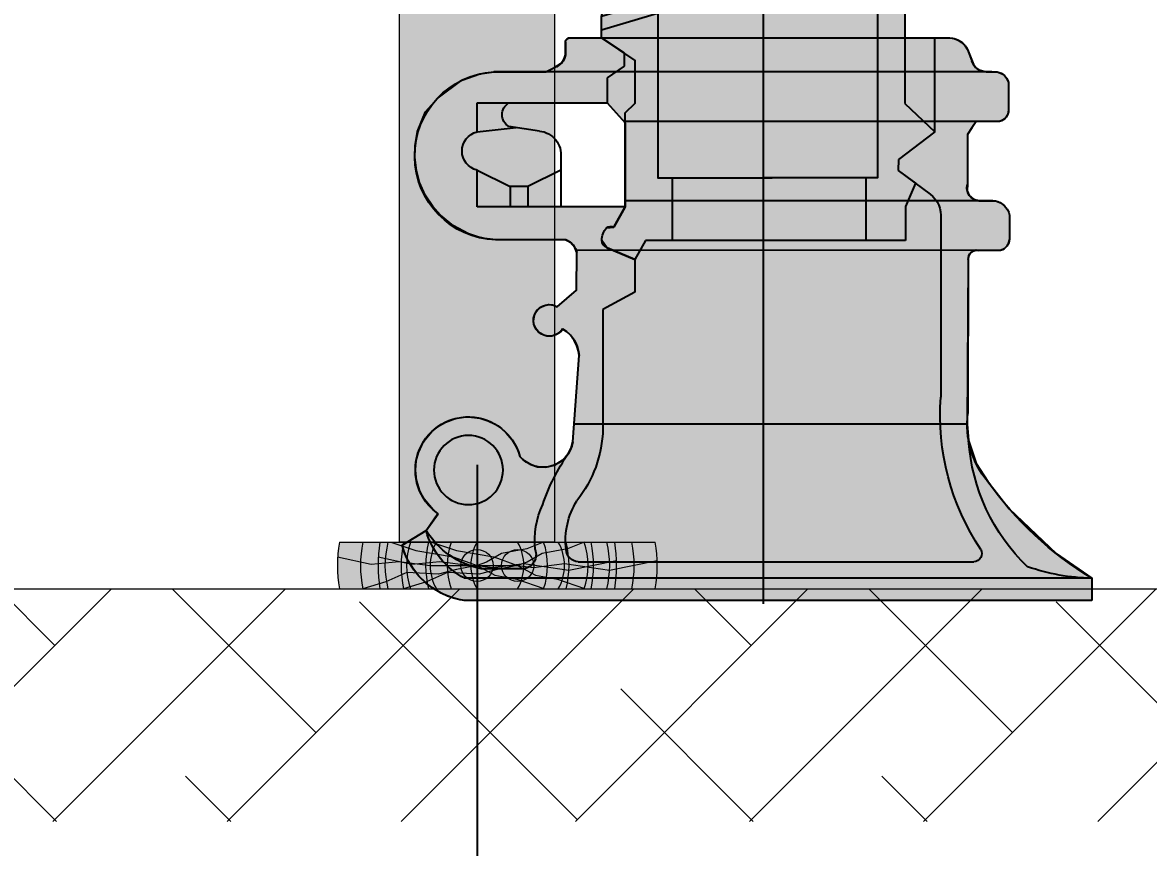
# Model space of a CAD drawing. Header units: inches. Extents: x 523 to 1492, y 69 to 539.
# Drawn here: x 1039.88 to 1047.14, y 209.17 to 214.48 of the extents above; entities that cross this region are included whole.
import ezdxf

# ---------------------------------------------------------------- set-up
doc = ezdxf.new("R2010")
doc.units = ezdxf.units.IN
doc.header["$MEASUREMENT"] = 0
doc.styles.get("Standard").update_dxf_attribs({"font": 'arial.ttf'})
doc.dimstyles.new('ISO-25', dxfattribs={"dimtxt": 2.5, "dimasz": 2.5, "dimexe": 1.25, "dimexo": 0, "dimtad": 1, "dimdec": 0, "dimtxsty": 'Standard', "dimcen": 2.5, "dimadec": 0, "dimazin": 0, "dimtfac": 1, "dimtdec": 0, "dimtmove": 0, "dimatfit": 3, "dimfxl": 0, "dimarcsym": 0})

# ---------------------------------------------------------------- blocks, each defined once
blk = doc.blocks.new('Доска S - 180')
at = {"linetype": 'ByBlock', "lineweight": 15}
h = blk.add_hatch(color=254, dxfattribs=at)
edge = h.paths.add_edge_path()
edge.add_line((1818.906264253147, -3796.897117512131), (1820.681088188076, -3796.897117512132))
edge.add_arc((1819.793676220611, -3797.047117512132), 0.9, -9.59406822683792, 9.59406822689499, ccw=False)
edge.add_line((1820.681088188076, -3797.197117512132), (1818.906264253146, -3797.197117512133))
edge.add_arc((1819.793676220611, -3797.047117512132), 0.9, 170.405931773074, 189.594068226895, ccw=False)
at = {"color": 7, "linetype": 'ByBlock', "lineweight": 15}
for p, q in [((1818.906264253147, -3796.897117512131), (1820.681088188076, -3796.897117512132)), ((1818.906264253146, -3797.197117512133), (1820.681088188076, -3797.197117512132))]:
    blk.add_line(p, q, dxfattribs=at)
for points in [[(1820.22297748386, -3796.897117512132), (1820.115806117425, -3796.93990079624), (1819.952371843767, -3796.969694910678), (1819.855180815874, -3797.024854140138), (1819.793676220611, -3797.047117512132), (1819.661462691744, -3797.072417742576), (1819.545510240216, -3797.10330305977), (1819.341106346245, -3797.091615640666), (1819.2064981687, -3797.151840186236), (1819.057674814675, -3797.197117512133)], [(1819.238409722591, -3796.897117512132), (1819.398353000757, -3796.949261604186), (1819.640602387386, -3796.990663120481), (1819.793676220611, -3797.047117512132), (1819.909109200235, -3797.10866279095), (1820.050462391973, -3797.135140504859), (1820.223856472501, -3797.194577762746)], [(1818.895391583456, -3796.991577340625), (1819.110420832621, -3797.038344401648), (1819.291995432552, -3797.021270287953), (1819.491748322557, -3797.047117512132), (1819.793676220611, -3797.047117512132), (1819.896515360469, -3797.060005460396), (1820.095348689191, -3797.03470069594), (1820.386083974289, -3797.077703048796), (1820.693125247204, -3797.015630235947)]]:
    blk.add_lwpolyline(points, dxfattribs=at)
blk.add_circle((1819.793676220611, -3797.047117512132), 0.1036435617729694, dxfattribs=at)
for radius, start, end in [(0.9, 170.405931773074, 189.594068226895), (0.7511311932945741, 168.4806536054473, 191.5193463945187), (0.5931967815742161, 165.3527575098442, 194.6472424900172), (0.4547522123386898, 160.7403309426705, 199.2596690572755), (0.3019278980541095, 150.2109999533243, 209.7890000463653), (0.3019278980541095, 330.2109999536347, 29.7890000466543), (0.4547522123386898, 340.7403309427245, 19.25966905732954), (0.5931967815742161, 345.3527575099827, 14.64724249010779), (0.7511311932945741, 348.4806536055527, 11.51934639451869), (0.9, 350.405931773162, 9.594068226895022)]:
    blk.add_arc((1819.793676220611, -3797.047117512132), radius, start, end, dxfattribs=at)
blk = doc.blocks.new('Стойка 100 - 690')
at = {"linetype": 'ByBlock', "lineweight": 15}
blk.add_hatch(color=252, dxfattribs=at).paths.add_polyline_path([(1818.197098135963, -3816.387282798014), (1819.197098135963, -3816.387282798015), (1819.197098135964, -3823.287282798009), (1818.197098135964, -3823.287282798009)])
at = {"color": 7, "linetype": 'ByBlock', "lineweight": 15}
blk.add_lwpolyline([(1818.197098135963, -3816.387282798014), (1819.197098135963, -3816.387282798015), (1819.197098135964, -3823.287282798009), (1818.197098135964, -3823.287282798009), (1818.197098135963, -3816.387282798014)], dxfattribs=at)
blk = doc.blocks.new('Дорожка')
at = {"color": 7, "linetype": 'ByBlock', "lineweight": 15}
for name, p in [('Стойка 100 - 690', (138.50794717454, -67.82977573899865)), ('Доска S - 180', (137.4113690898994, -94.21994102487508))]:
    blk.add_blockref(name, p, dxfattribs=at)
blk = doc.blocks.new('*D169')
at = {"color": 0, "linetype": 'ByBlock', "lineweight": -2}
for p, q in [((1034.314139228202, 211.6341617473049), (1034.314139228202, 202.3514794030443)), ((1042.814139228202, 211.6341617470971), (1042.814139228202, 202.3514794030443)), ((1036.114139228202, 203.6014794030443), (1041.014139228202, 203.6014794030443))]:
    blk.add_line(p, q, dxfattribs=at)
at = {"color": 0, "linetype": 'ByBlock'}
for points in [[(1036.114139228202, 203.9014794030443), (1036.114139228202, 203.3014794030443), (1034.314139228202, 203.6014794030443)], [(1041.014139228202, 203.9014794030443), (1041.014139228202, 203.3014794030443), (1042.814139228202, 203.6014794030443)]]:
    blk.add_solid(points, dxfattribs=at)
at = {"layer": 'Defpoints', "color": 0, "linetype": 'ByBlock'}
for p in [(1034.314139228202, 211.6341617473049), (1042.814139228202, 211.6341617470971), (1042.814139228202, 203.6014794030443)]:
    blk.add_point(p, dxfattribs=at)
at = {"color": 0, "linetype": 'ByBlock', "lineweight": 15, "insert": (1038.564139228202, 205.1455107809434), "char_height": 1.8, "attachment_point": 5}
blk.add_mtext('850', dxfattribs=at)
blk = doc.blocks.new('2')
h = blk.add_hatch(color=254)
edge = h.paths.add_edge_path()
edge.add_line((20.94761542668033, 7.80856358105212), (19.35147984265758, 7.80856358105212))
edge.add_arc((19.40858771066666, 7.668182390816568), 0.151552588762095, 112.1367718485799, 182.0847270563114)
edge.add_line((19.25713543060193, 7.662669313301329), (19.25713543060193, 7.191393322303174))
edge.add_arc((19.19225882299788, 7.187437538905299), 0.06499709560050779, -52.96194109547389, 3.489230486262386, ccw=False)
edge.add_line((19.23140952367076, 7.135554544838613), (19.17943764173701, 7.105735485368193))
edge.add_arc((19.21708680153971, 7.054593378160406), 0.063505703393487, 126.3592946701625, 175.4725792419459)
edge.add_line((19.15377925687127, 7.059606276678863), (19.15377925687127, 6.511848003670423))
edge.add_arc((18.97055239275282, 6.49517749183943), 0.1839836669364715, -48.72143185723638, 5.198623282178005, ccw=False)
edge.add_line((19.0919302091053, 6.356911749889756), (19.09127668441241, 6.197821163233051))
edge.add_arc((19.64102426152252, 6.384899816251975), 0.5807071731551255, 198.793397630966, 224.7972410031929)
edge.add_line((19.22895174165568, 5.975733518367598), (19.22895174165568, 5.272012665988292))
edge.add_line((19.22895174165568, 5.272012665988292), (19.05351078887588, 5.104544186330664))
edge.add_line((19.05351078887588, 5.104544186330664), (19.26749414094471, 4.942757313926975))
edge.add_line((19.26749414094471, 4.942757313926975), (19.26779153436772, 4.878042093853793))
edge.add_line((19.26779153436772, 4.878042093853793), (19.16643294463025, 4.801888306642612))
edge.add_line((19.16643294463025, 4.801888306642612), (19.22519664697896, 4.665223266583538))
edge.add_line((19.22519664697896, 4.665223266583538), (19.22519664697896, 4.465061553415545))
edge.add_line((19.22519664697896, 4.465061553415545), (20.75600495007379, 4.465061553415545))
edge.add_line((20.75600495007379, 4.465061553415545), (20.81912358200429, 4.354059476715122))
edge.add_line((20.81912358200429, 4.354059476715122), (20.98103673239206, 4.422570984762764))
edge.add_line((20.98103673239206, 4.422570984762764), (21.01266806836598, 4.467923644312492))
edge.add_arc((20.89720812289943, 4.464671546875275), 0.1155057364154634, 1.613392463520279, 40.8614561079299)
edge.add_line((20.98456438989225, 4.540239117710642), (20.94181856204938, 4.543235561311942))
edge.add_line((20.94181856204938, 4.543235561311942), (20.87508466333064, 4.663393302930274))
edge.add_line((20.87508466333064, 4.663393302930274), (20.87508466333064, 5.216453153077836))
edge.add_line((20.87508466333064, 5.216453153077836), (20.8165404925825, 5.273042088701779))
edge.add_line((20.8165404925825, 5.273042088701779), (20.8165404925825, 5.525053179179153))
edge.add_line((20.8165404925825, 5.525053179179153), (21.01461985822611, 5.657013662841675))
edge.add_line((21.01461985822611, 5.657013662841675), (21.01461985822611, 5.782799400435607))
edge.add_arc((20.64063550720508, 5.729956608343958), 0.3776991600264285, 8.042470246665086, 53.75183862921468)
edge.add_line((20.86396289014806, 6.034557224746004), (20.86396289014806, 6.496648631178331))
edge.add_arc((20.70165435465813, 6.510175244664765), 0.1628712066796877, 355.2360420259669, 407.3388108671866)
edge.add_line((20.81202593342057, 6.629946462270596), (20.81202593342057, 6.763502924968783))
edge.add_arc((20.86433366089862, 6.766622645441347), 0.05240067756952272, 114.72360669804189, 183.4131730490424, ccw=False)
edge.add_line((20.84241752382884, 6.814220060767012), (20.98766119734792, 6.84975069845941))
edge.add_arc((20.94788034840278, 6.935048292113476), 0.09411798672926351, 295.003270539571, 361.6387981999737)
edge.add_line((21.04195983873598, 6.937739931877047), (21.04195983873598, 7.662669313301329))
edge.add_arc((20.89050755867125, 7.668182390816568), 0.151552588762095, 357.9152729436886, 427.8632281514201)
for p, q in [((20.94761542668033, 7.80856358105212), (19.35147984265758, 7.80856358105212)), ((19.35147984265758, 7.80856358105212), (19.35147984265758, 7.80856358105212)), ((19.45847963262351, 7.68346372627018), (19.45847963262351, 7.80856358105212)), ((19.45847963262351, 7.718660918533008), (19.45847963262351, 7.68346372627018)), ((20.57249211609677, 7.745903738500242), (20.57249211609677, 7.628541915408466)), ((19.56831527878708, 7.574329738374583), (19.56831527878708, 7.456967915282807)), ((20.68232776226034, 7.519407927512869), (20.68232776226034, 7.484210735250041)), ((20.68232776226034, 7.484210735250041), (20.68232776226034, 7.519407927512914)), ((20.57249211609677, 7.375076747354445), (20.57249211609677, 7.257714924262668)), ((19.45847963262351, 7.312636735124382), (19.45847963262351, 7.347833927387255)), ((19.56831527878708, 7.203502747228786), (19.56831527878708, 7.086140924137009)), ((19.23140952367076, 7.135554544838613), (19.17943764173701, 7.105735485368193)), ((19.19284905944338, 7.113430335877525), (20.81202593342057, 6.629946462270597)), ((20.68232776226034, 7.113383744104244), (20.68232776226034, 7.148580936367116)), ((19.15377925687127, 7.059606276678863), (19.15377925687127, 6.511848003670423)), ((19.15377925687127, 7.045453658346901), (20.86259080575911, 6.535205000403073)), ((19.45847963262351, 6.941809743978585), (19.45847963262351, 6.977006936241457)), ((20.57249211609677, 7.004249756208647), (20.57249211609677, 6.886887933116871)), ((19.0919302091053, 6.356911749889756), (19.09127668441241, 6.197821163233051)), ((19.0919302091053, 6.356911749889757), (21.01461985822611, 5.782799400435607)), ((19.09160344675885, 6.277366456561404), (21.01429309587967, 5.703254107107255)), ((19.22895174165568, 5.932788963436312), (19.23049666082343, 6.120867942591567)), ((20.86396289014806, 6.034557224746004), (20.86396289014806, 5.942810554346146)), ((19.22895174165568, 5.975733518367598), (19.22895174165568, 5.272012665988292)), ((21.01461985822611, 5.657013662841675), (21.01461985822611, 5.782799400435607)), ((19.22895174165568, 5.272012665988292), (19.05351078887588, 5.104544186330664)), ((19.05351078887588, 5.104544186330664), (19.26749414094471, 4.942757313926975)), ((19.26749414094471, 4.942757313926975), (19.26779153436772, 4.878042093853793)), ((19.26779153436772, 4.878042093853793), (19.16643294463025, 4.801888306642612)), ((19.16643294463025, 4.801888306642612), (19.22519664697896, 4.665223266583538)), ((19.22519664697896, 4.665223266583538), (19.22519664697896, 4.465061553415545)), ((20.98456438989225, 4.540239117710642), (20.94181856204938, 4.543235561311942)), ((19.22519664697896, 4.465061553415545), (20.75600495007379, 4.465061553415545)), ((20.75600495007379, 4.465061553415545), (20.81912358200429, 4.354059476715122)), ((21.01266806836598, 4.467923644312492), (20.98103673239206, 4.422570984762764)), ((20.81912358200429, 4.354059476715122), (20.98103673239206, 4.422570984762764))]:
    blk.add_line(p, q)
for points in [[(19.25713543060193, 7.191393322303174), (19.25713543060193, 7.662669313301329)], [(21.04195983873598, 6.937739931877047), (21.04195983873598, 7.662669313301329)], [(19.45847963262351, 6.941809743978585), (19.43051550323581, 6.905757069075751), (19.43051550323581, 6.718646508660349), (19.390797057669, 6.663470482464003), (19.390797057669, 4.834880481715128), (20.06366586461485, 4.834880481715128)], [(20.84241752382884, 6.814220060767012), (20.98766119734792, 6.84975069845941)], [(20.68232776226034, 6.777753945221274), (20.68232776226034, 6.777753945221274), (20.68232776226034, 6.777753945221274), (20.68232776226034, 6.777753945221274), (20.68232776226034, 4.834880481715128), (20.0094589553145, 4.834880481715128)], [(20.81202593342057, 6.629946462270596), (20.81202593342057, 6.763502924968783)], [(20.86396289014806, 6.034557224746004), (20.86396289014806, 6.496648631178331)], [(20.94181856204938, 4.543235561311942), (20.87508466333064, 4.663393302930274), (20.87508466333064, 5.216453153077836), (20.8165404925825, 5.273042088701779), (20.8165404925825, 5.525053179179153), (21.01461985822611, 5.657013662841675)], [(19.45931382355214, 4.834880481715128), (19.45931382355214, 4.465061553415545)], [(20.59950113979443, 4.834880481715128), (20.59950113979443, 4.465061553415545)]]:
    blk.add_lwpolyline(points)
for centre, radius, start, end in [((19.40858771066666, 7.668182390816568), 0.151552588762095, 112.1367718485799, 182.0847270563114), ((20.56930169851032, 7.858952570089041), 0.1130938419542309, 271.6165488225573, 333.5414513182849), ((20.89050755867125, 7.668182390816568), 0.151552588762095, 357.9152729436886, 67.86322815142012), ((19.57150569637354, 7.687378569963382), 0.1130938419542309, 181.9837405566237, 268.3834511774427), ((20.56930169851032, 7.515493083819667), 0.1130938419542309, 1.9837405566238, 88.38345117744272), ((19.57150569637354, 7.343919083694008), 0.1130938419542309, 91.61654882255728, 178.0162594433762), ((20.56930169851032, 7.488125578943244), 0.1130938419542309, 271.6165488225573, 358.0162594433763), ((19.57150569637354, 7.316551578817585), 0.1130938419542309, 181.9837405566237, 268.3834511774427), ((20.56930169851032, 7.144666092673869), 0.1130938419542309, 1.9837405566238, 88.38345117744272), ((19.19225882299788, 7.187437538905299), 0.06499709560050779, 307.0380589045261, 3.489230486262445), ((19.21708680153971, 7.054593378160406), 0.063505703393487, 126.3592946701624, 175.4725792419459), ((20.56930169851032, 7.117298587797446), 0.1130938419542309, 271.6165488225573, 358.0162594433763), ((19.57150569637354, 6.97309209254821), 0.1130938419542309, 91.61654882255728, 178.0162594433762), ((20.94788034840278, 6.935048292113476), 0.09411798672926351, 295.003270539571, 1.638798199973764), ((20.56930169851032, 6.773839101528072), 0.1130938419542309, 1.9837405566238, 88.38345117744272), ((20.86433366089862, 6.766622645441347), 0.05240067756952272, 114.7236066980419, 183.4131730490424), ((20.70165435465813, 6.510175244664765), 0.1628712066796877, 355.2360420259669, 47.33881086718661), ((18.97055239275282, 6.49517749183943), 0.1839836669364715, 311.2785681427637, 5.198623282178041), ((19.07617770914624, 6.1209269432165), 0.1543189629560248, 359.9780941576141, 73.87311539871577), ((19.64102426152252, 6.384899816251975), 0.5807071731551255, 198.7933976309659, 224.7972410031929), ((20.64063550720508, 5.729956608343958), 0.3776991600264285, 8.042470246665124, 53.75183862921464), ((21.01828184182526, 5.942751553721212), 0.1543189629560248, 179.9780941576141, 253.873115398716), ((20.89720812289943, 4.464671546875275), 0.1155057364154634, 1.613392463520279, 40.86145610792988)]:
    blk.add_arc(centre, radius, start, end)
blk = doc.blocks.new('1')
h = blk.add_hatch(color=254)
h.paths.add_polyline_path([(18.12889802082972, 2.34619570907627), (21.8218761015255, 2.34619570907627), (21.84763733102505, 2.350822918560459), (21.89042863501309, 2.362038891413138), (21.92096748105757, 2.372908022617999), (21.95803352382858, 2.389617531603343), (22.00979934884572, 2.420379853804751), (22.04438454929796, 2.446783283960314), (22.05320638162911, 2.454422165564649), (22.08941843390627, 2.490517609655985), (22.12101288501482, 2.530125648478316), (22.14991180856353, 2.576680571751864), (22.17346244958445, 2.627838539718031), (22.18779045086316, 2.671479284050192), (22.0469146572171, 2.758234942139872), (21.97683438830037, 2.858310625585546), (22.00447702190095, 2.880086234000349), (22.05858063774205, 2.942420948412245), (22.08464084499934, 2.990760413753668), (22.10425882209302, 3.054149443996182), (22.11010968240702, 3.11434374906225), (22.10515465158394, 3.169778564796025), (22.09252319256824, 3.217710445120635), (22.06147095330464, 3.281795604269999), (22.01260301266579, 3.341164024697357), (21.96861224161825, 3.375942111853977), (21.93234720234643, 3.396347885961392), (21.87621909712247, 3.416847897088675), (21.82730984183289, 3.425491272323343), (21.79754138197701, 3.426912049492258), (21.72800262542693, 3.419078557988261), (21.6816529176567, 3.404634648456605), (21.64433893114278, 3.386791820246626), (21.60271978204678, 3.358768556793236), (21.57506015270854, 3.333891113102206), (21.54033559995096, 3.291950415958714), (21.51715454867451, 3.252481962979691), (21.50373039761933, 3.220992930514668), (21.49541044528923, 3.194442684946805), (21.47068426300021, 3.170153563733562), (21.43127249598395, 3.146046540297345), (21.3913792114515, 3.133647486866946), (21.34306141891558, 3.131347252224527), (21.29183656447966, 3.143727755389763), (21.24365958453262, 3.172895845155712), (21.21359860601137, 3.205655270791436), (21.19334579724541, 3.242903470552867), (21.18308921066659, 3.279835348006614), (21.14687801597844, 3.787628778220729), (21.15015850659259, 3.81388278900127), (21.15929532094861, 3.845899622659879), (21.17528169227577, 3.87842115108424), (21.19669012195754, 3.907049738548806), (21.21860327905573, 3.927837480319554), (21.24381988823671, 3.944132768370286), (21.25396597339086, 3.931125679163456), (21.27742697773844, 3.91293888756038), (21.30670527404298, 3.902841868189718), (21.33023993233056, 3.901946014079773), (21.35391222970224, 3.907227384138633), (21.37917861210412, 3.921228446293525), (21.38538544973295, 3.926516772946708), (21.40069193709424, 3.94498408493225), (21.41246840724136, 3.972881845991909), (21.41504847554624, 3.994643465570299), (21.40988296558136, 4.025217430325205), (21.39448961475166, 4.052986656351611), (21.3722033893098, 4.072995237154369), (21.35096034398899, 4.083081884731492), (21.32198411011397, 4.087707831002565), (21.30290626555657, 4.085731400887519), (21.29194988794714, 4.082728206656049), (21.27454722398473, 4.074710424721197), (21.16098092010022, 4.17337456866089), (21.16042687932818, 4.394189164987397), (21.17067259070929, 4.4231192141867), (21.19622964172554, 4.45322047808536), (21.21677047733531, 4.465491144817713), (21.2237850233499, 4.468261016095749), (21.63641743541677, 4.468264676846665), (21.70402904020329, 4.476956056381743), (21.74420858053715, 4.486602263439564), (21.79808215916719, 4.505198366100249), (21.88623964171116, 4.551852993244045), (21.96296650893242, 4.614209857931178), (22.00805726894941, 4.665216833540978), (22.05199463573731, 4.732624587424152), (22.08474859130922, 4.806135699177554), (22.10403958761511, 4.876318662262674), (22.1134394547451, 4.955708526818178), (22.11154703878078, 5.02369314092588), (22.09665171591398, 5.106607372972377), (22.04943920876146, 5.223193160193876), (21.97658345425338, 5.305530598679533), (21.83704751532184, 5.407794981898713), (21.73034686152883, 5.445820311888995), (21.64767711024712, 5.457751817532525), (21.60095834279393, 5.457751817532526), (21.34236401070308, 5.457751817532525), (21.29168828330722, 5.482918445307311), (21.24867657286756, 5.511425696340699), (21.23421061459768, 5.534053181192755), (21.2269683714782, 5.55699030504563), (21.22715675262548, 5.632070171173522), (21.22432511393738, 5.643960686623989), (21.2168766769131, 5.652565561307044), (21.20593770982005, 5.657013662841675), (18.96566860343387, 5.657013662841675), (18.94002414984968, 5.653219862934247), (18.91529292735672, 5.643949989086611), (18.89414962314417, 5.630490992322947), (18.87508116167733, 5.611762406993997), (18.86033852054577, 5.589105658488502), (18.82626061903451, 5.501712026519255), (18.81270195298401, 5.483876156100575), (18.79450811453962, 5.469740093701616), (18.772263592738, 5.460576950944142), (18.75088620497939, 5.457793257914652), (18.68541139163383, 5.457710377150398), (18.66076911547339, 5.448575990306186), (18.64368721227867, 5.436014152017897), (18.63046132560756, 5.419995227861022), (18.61978851658053, 5.395511242594132), (18.61978851658053, 5.234435443526287), (18.62255256447553, 5.211215975592279), (18.62676506999955, 5.200721385539314), (18.63321042766773, 5.190423227682287), (18.644347406588, 5.178986422089849), (18.65773785252556, 5.170625839847628), (18.6720863864165, 5.165808509007904), (18.81042934246054, 5.165808509007904), (18.83538366691826, 5.127682705180026), (18.86033799137599, 5.089556901352147), (18.86033799137599, 4.796273633077973), (18.86277293017316, 4.758367705150274), (18.85060473495759, 4.730152944646812), (18.82603284243849, 4.708259227725408), (18.79138600332837, 4.699171925565065), (18.74397667625667, 4.698915998489341), (18.69656734918497, 4.698660071413618), (18.66844026407638, 4.687989063800945), (18.64269696861057, 4.668784076243166), (18.62732963000063, 4.649639225254574), (18.61740515106646, 4.630026785354394), (18.61274568998725, 4.614955515984846), (18.61274568998725, 4.473268581177749), (18.62323762353573, 4.440743365661747), (18.6293755990129, 4.4318001912295), (18.64590367060791, 4.416262551582513), (18.66598355773094, 4.4061869407993), (18.70002291949113, 4.4061869407993), (18.79478422589749, 4.4061869407993), (18.80969716893041, 4.407301875093347), (18.82804881138146, 4.402357783822318), (18.83883036894768, 4.395288838250344), (18.84968311928844, 4.382238730246269), (18.85435710919369, 4.371429292054638), (18.8564854411181, 4.356920131275744), (18.85637980993113, 4.347530628104426), (18.86260329885522, 3.384987690008827), (18.8541622758044, 3.28789827694335), (18.80995486296251, 3.15274041136117), (18.74112693817708, 3.046228236582334), (18.61458787797815, 2.885483214498322), (18.33904464359586, 2.622959880013847), (18.12889802082972, 2.477321366201816)])
edge = h.paths.add_edge_path(flags=16)
edge.add_arc((21.79754138197701, 3.11434374906225), 0.203412797407585, 0, 360)
h.paths.add_polyline_path([(21.74656464027397, 4.663393302930275), (21.74656464027397, 4.878695030784744, 0.7879609071453747), (21.74656464027397, 5.104157309889729), (21.74656464027397, 5.27531083817145), (20.98129406482822, 5.275310838171451), (20.87508466333064, 5.157012273681508), (20.87508466333064, 4.663393302930274)], flags=16)
for p, q in [((21.01461985822611, 5.657013662841675), (18.96566860343387, 5.657013662841675)), ((19.05351078887588, 5.104544186330664), (19.05351078887588, 5.657013662841675)), ((21.01461985822611, 5.657013662841675), (20.88206778709544, 5.568707466181374)), ((18.86033852054577, 5.589105658488502), (18.83499308669492, 5.522943907350359)), ((20.88206778709544, 5.568707466181374), (20.88206778709544, 5.490408353404145)), ((18.75088620497939, 5.457793257914652), (18.68541139163383, 5.457710377150398)), ((18.71814879830661, 5.457751817532525), (21.64767711024712, 5.457751817532525)), ((20.88206778709544, 5.490408353404145), (20.98129406482822, 5.423184054477741)), ((18.61978851658053, 5.395511242594132), (18.61978851658053, 5.234435443526287)), ((20.98129406482822, 5.423184054477741), (20.98129406482822, 5.27531083817145)), ((20.98129406482822, 5.27531083817145), (20.87508466333064, 5.157012273681506)), ((21.74656464027397, 5.27531083817145), (20.98129406482822, 5.27531083817145)), ((21.74656464027397, 5.104157309889729), (21.74656464027397, 5.27531083817145)), ((18.70852045776574, 5.165767068625778), (20.88294478855933, 5.165767068625778)), ((19.05351078887588, 5.104544186330664), (19.26749414094471, 4.942757313926975)), ((20.87508466333064, 5.157012273681506), (20.87508466333064, 4.663393302930274)), ((21.37994280092553, 5.109232036771327), (21.56001897219935, 5.135643146372733)), ((21.74656464027397, 5.104157309889729), (21.51766954508076, 5.129431911686468)), ((19.26749414094471, 4.942757313926975), (19.26779153436772, 4.878042093853793)), ((21.25436996471031, 4.952894932381625), (21.25436996471031, 4.663393302930274)), ((19.26779153436772, 4.878042093853793), (19.07983466182417, 4.737911734476153)), ((21.25436996471031, 4.878695030784744), (21.4489468818449, 4.782967176720632)), ((21.74656464027397, 4.878695030784744), (21.55198772313938, 4.782967176720632)), ((21.74656464027397, 4.663393302930274), (21.74656464027397, 4.878695030784744)), ((21.4489468818449, 4.782967176720632), (21.4489468818449, 4.663393302930274)), ((21.4489468818449, 4.782967176720632), (21.55198772313938, 4.782967176720633)), ((21.55198772313938, 4.782967176720632), (21.55198772313938, 4.663393302930274)), ((18.79138600332837, 4.699171925565065), (18.69656734918497, 4.698660071413618)), ((18.71123926958389, 4.698874558107215), (20.87508466333064, 4.698874558107215)), ((20.87508466333064, 4.663393302930274), (21.74656464027397, 4.663393302930274)), ((20.87508466333064, 4.663393302930274), (20.9421223029178, 4.543407070354976)), ((18.61274568998725, 4.614955515984846), (18.61274568998725, 4.473268581177749)), ((19.01855890793497, 4.593435614213288), (19.01855890793497, 3.543235287484041)), ((18.66598355773094, 4.4061869407993), (18.79478422589749, 4.4061869407993)), ((18.69764648514143, 4.406145500417173), (21.16554973501874, 4.408654189587049)), ((20.98103673239206, 4.422570984762762), (20.81912358200429, 4.354059476715122)), ((18.85636540791484, 4.353439659462872), (18.85857585596922, 3.446510615128886)), ((20.81912358200429, 4.354059476715122), (20.81912358200429, 4.160965444365175)), ((20.81912358200429, 4.160965444365175), (21.00636750031877, 4.058609666296881)), ((21.00636750031877, 4.058609666296881), (21.00636750031877, 3.356210044151741)), ((18.86260329885522, 3.384987690008828), (21.17559070497196, 3.384987690008828)), ((21.15176767047449, 2.574506278483863), (18.82313756167078, 2.574506278483863)), ((21.47112008454093, 2.533666718108446), (21.72373845140813, 2.533666718108446)), ((18.12889802082972, 2.477321366201815), (18.12889802082972, 2.34619570907627))]:
    blk.add_line(p, q)
for points in [[(18.12889802082972, 2.34619570907627), (18.12889802082972, 2.34619570907627), (21.8218761015255, 2.34619570907627), (21.84763733102505, 2.350822918560459), (21.89042863501309, 2.362038891413138), (21.92096748105757, 2.372908022617999), (21.95803352382858, 2.389617531603343), (22.00979934884572, 2.420379853804751), (22.04438454929796, 2.446783283960314), (22.05320638162911, 2.454422165564649), (22.08941843390627, 2.490517609655985), (22.12101288501482, 2.530125648478316), (22.14991180856353, 2.576680571751864), (22.17346244958445, 2.627838539718031), (22.18779045086316, 2.671479284050192), (22.0469146572171, 2.758234942139872), (21.97683438830037, 2.858310625585546), (22.00447702190095, 2.880086234000349), (22.05858063774205, 2.942420948412245), (22.08464084499934, 2.990760413753668), (22.10425882209302, 3.054149443996182), (22.11010968240702, 3.11434374906225), (22.10515465158394, 3.169778564796025), (22.09252319256824, 3.217710445120635), (22.06147095330464, 3.281795604269999), (22.01260301266579, 3.341164024697357), (21.96861224161825, 3.375942111853977), (21.93234720234643, 3.396347885961392), (21.87621909712247, 3.416847897088675), (21.82730984183289, 3.425491272323343), (21.79754138197701, 3.426912049492258), (21.72800262542693, 3.419078557988261), (21.6816529176567, 3.404634648456605), (21.64433893114278, 3.386791820246626), (21.60271978204678, 3.358768556793236), (21.57506015270854, 3.333891113102206), (21.54033559995096, 3.291950415958714), (21.51715454867451, 3.252481962979691), (21.50373039761933, 3.220992930514668), (21.49541044528923, 3.194442684946805), (21.47068426300021, 3.170153563733562), (21.43127249598395, 3.146046540297345), (21.3913792114515, 3.133647486866946), (21.34306141891558, 3.131347252224527), (21.29183656447966, 3.143727755389763), (21.24365958453262, 3.172895845155712), (21.21359860601137, 3.205655270791436), (21.19334579724541, 3.242903470552867), (21.18308921066659, 3.279835348006614), (21.14687801597844, 3.787628778220729), (21.15015850659259, 3.81388278900127), (21.15929532094861, 3.845899622659879), (21.17528169227577, 3.87842115108424), (21.19669012195754, 3.907049738548806), (21.21860327905573, 3.927837480319554), (21.24381988823671, 3.944132768370286), (21.25396597339086, 3.931125679163456), (21.27742697773844, 3.91293888756038), (21.30670527404298, 3.902841868189718), (21.33023993233056, 3.901946014079773), (21.35391222970224, 3.907227384138633), (21.37917861210412, 3.921228446293525), (21.38538544973295, 3.926516772946708), (21.40069193709424, 3.94498408493225), (21.41246840724136, 3.972881845991909), (21.41504847554624, 3.994643465570299), (21.40988296558136, 4.025217430325205), (21.39448961475166, 4.052986656351611), (21.3722033893098, 4.072995237154369), (21.35096034398899, 4.083081884731492), (21.32198411011397, 4.087707831002565), (21.30290626555657, 4.085731400887519), (21.29194988794714, 4.082728206656049), (21.27454722398473, 4.074710424721197), (21.16098092010022, 4.17337456866089), (21.16042687932818, 4.394189164987397), (21.17067259070929, 4.4231192141867), (21.19622964172554, 4.45322047808536), (21.21677047733531, 4.465491144817713), (21.2237850233499, 4.468261016095749), (21.63641743541677, 4.468264676846665), (21.70402904020329, 4.476956056381743), (21.74420858053715, 4.486602263439564), (21.79808215916719, 4.505198366100249), (21.88623964171116, 4.551852993244045), (21.96296650893242, 4.614209857931178), (22.00805726894941, 4.665216833540978), (22.05199463573731, 4.732624587424152), (22.08474859130922, 4.806135699177554), (22.10403958761511, 4.876318662262674), (22.1134394547451, 4.955708526818178), (22.11154703878078, 5.02369314092588), (22.09665171591398, 5.106607372972377), (22.04943920876146, 5.223193160193876), (21.97658345425338, 5.305530598679533), (21.83704751532184, 5.407794981898713), (21.73034686152883, 5.445820311888995), (21.64767711024712, 5.457751817532525), (21.60095834279393, 5.457751817532526), (21.34236401070308, 5.457751817532525), (21.29168828330722, 5.482918445307311), (21.24867657286756, 5.511425696340699), (21.23421061459768, 5.534053181192755), (21.2269683714782, 5.55699030504563), (21.22715675262548, 5.632070171173522), (21.22432511393738, 5.643960686623989), (21.2168766769131, 5.652565561307044), (21.20593770982005, 5.657013662841675), (18.96566860343387, 5.657013662841675), (18.94002414984968, 5.653219862934247), (18.91529292735672, 5.643949989086611), (18.89414962314417, 5.630490992322947), (18.87508116167733, 5.611762406993997), (18.86033852054577, 5.589105658488502), (18.82626061903451, 5.501712026519255), (18.81270195298401, 5.483876156100575), (18.79450811453962, 5.469740093701616), (18.772263592738, 5.460576950944142), (18.75088620497939, 5.457793257914652), (18.68541139163383, 5.457710377150398), (18.66076911547339, 5.448575990306186), (18.64368721227867, 5.436014152017897), (18.63046132560756, 5.419995227861022), (18.61978851658053, 5.395511242594132), (18.61978851658053, 5.234435443526287), (18.62255256447553, 5.211215975592279), (18.62676506999955, 5.200721385539314), (18.63321042766773, 5.190423227682287), (18.644347406588, 5.178986422089849), (18.65773785252556, 5.170625839847628), (18.6720863864165, 5.165808509007904), (18.81042934246054, 5.165808509007904), (18.83538366691826, 5.127682705180026), (18.86033799137599, 5.089556901352147), (18.86033799137599, 4.796273633077973), (18.86277293017316, 4.758367705150274), (18.85060473495759, 4.730152944646812), (18.82603284243849, 4.708259227725408), (18.79138600332837, 4.699171925565065), (18.74397667625667, 4.698915998489341), (18.69656734918497, 4.698660071413618), (18.66844026407638, 4.687989063800945), (18.64269696861057, 4.668784076243166), (18.62732963000063, 4.649639225254574), (18.61740515106646, 4.630026785354394), (18.61274568998725, 4.614955515984846), (18.61274568998725, 4.473268581177749), (18.62323762353573, 4.440743365661747), (18.6293755990129, 4.4318001912295), (18.64590367060791, 4.416262551582513), (18.66598355773094, 4.4061869407993), (18.70002291949113, 4.4061869407993), (18.79478422589749, 4.4061869407993), (18.80969716893041, 4.407301875093347), (18.82804881138146, 4.402357783822318), (18.83883036894768, 4.395288838250344), (18.84968311928844, 4.382238730246269), (18.85435710919369, 4.371429292054638), (18.8564854411181, 4.356920131275744), (18.85637980993113, 4.347530628104426), (18.86260329885522, 3.384987690008827), (18.8541622758044, 3.28789827694335), (18.80995486296251, 3.15274041136117), (18.74112693817708, 3.046228236582334), (18.61458787797815, 2.885483214498322), (18.33904464359586, 2.622959880013847), (18.12889802082972, 2.477321366201816), (18.12889802082972, 2.34619570907627)], [(21.20593770982004, 5.657013662841675), (21.01461985822611, 5.657013662841675), (21.01461985822611, 5.657013662841675)], [(21.22715675262548, 5.632070171174101), (21.22715675262548, 5.632070171174101), (21.22696837147819, 5.55699030504563)], [(18.6720863864165, 5.165808509007904), (18.81042934246054, 5.165808509007904), (18.86033799137599, 5.089556901352147), (18.86033799137599, 4.796273633077973)], [(21.2237850233499, 4.468261016095749), (21.63641743541677, 4.468264676846665)], [(21.27454722398473, 4.074710424721197), (21.16098092010022, 4.17337456866089), (21.16042687932818, 4.394189164987417)], [(21.18308921066659, 3.279835348006614), (21.14687801597844, 3.787628778220729)], [(22.18779045086316, 2.671479284050192), (22.0469146572171, 2.758234942139872), (21.97530588389668, 2.857247027397126)], [(18.12889802082963, 2.477321366201759), (21.82187610152541, 2.477321366201759)], [(18.12889802082972, 2.34619570907627), (21.8218761015255, 2.34619570907627)]]:
    blk.add_lwpolyline(points)
blk.add_circle((21.79754138197701, 3.11434374906225), 0.203412797407585)
for centre, radius, start, end in [((18.97086617520772, 5.533310684761353), 0.1238121219359597, 92.40595556073568, 153.215102217622), ((21.20231816306304, 5.632437468665752), 0.02484130509652909, 359.1528076773337, 81.6218039053806), ((18.75035574042126, 5.545342700723756), 0.08755104984425963, 270.3471525056366, 345.1768161070203), ((21.32244538396823, 5.574524625012354), 0.09707374666055353, 190.4063911182576, 250.6783556655048), ((18.70240203157483, 5.374067385749561), 0.08535122644745677, 101.4824237743264, 165.4489499620796), ((21.61850664343667, 4.963276123164323), 0.4953353696788201, 272.0722052290465, 86.62387888084116), ((21.51776412297495, 5.205476992272091), 0.08162253558957697, 301.1771648804053, 58.82283511959476), ((18.68583042030593, 5.230522828420876), 0.06615770253445873, 176.6095071206673, 258.0096564883241), ((21.3937205366994, 4.96956574868806), 0.1403442126701801, 95.6338599021153, 186.8219985985389), ((21.71944504609228, 4.991426170337236), 0.1159473251670047, 283.5265438256955, 76.47345617430621), ((18.79059948185978, 4.772762715374523), 0.07359499276989151, 270.6123408242226, 18.63048581457249), ((19.17651064922941, 4.611676840789193), 0.1590015563601121, 127.446410319167, 186.587681395238), ((18.72190746795515, 4.589462760372939), 0.1120989489593955, 103.0647090313016, 166.85518946759), ((20.96094670539718, 4.50971451870948), 0.03859463907189958, 52.2699376757655, 119.710417095643), ((20.96094670539718, 4.509714518709486), 0.03859463907189516, 52.2699376757614, 119.1925768713436), ((20.89720812289855, 4.464671546875102), 0.115505736416346, 1.613392463593879, 40.86145610745288), ((18.69068124471919, 4.48045406790335), 0.07826609681630049, 185.2676527527469, 251.6053473024835), ((20.96933593333357, 4.464438749451723), 0.04347204180455817, 285.6141023571703, 4.597995298602234), ((20.9693359333332, 4.464438749452226), 0.04347204180514146, 285.6141023574521, 4.597995304562508), ((21.25590389181822, 4.376654845020693), 0.09707374666055353, 109.3216443344952, 169.5936088817424), ((18.8059657029084, 4.356920131275744), 0.05051973820969351, 356.0495751080086, 102.7870964232503), ((21.32198411011397, 3.994643465570299), 0.09306436543226607, 212.3089242068066, 120.6452651677735), ((21.34117861293667, 3.776682491320872), 0.1946086924451645, 120.1858498177901, 176.7755437098381), ((17.59947562830256, 3.437946951863414), 1.422983832708601, 326.1888257404291, 4.243263456580842), ((18.33895988447856, 3.381601982358221), 0.5236543597033689, 320.1747150903399, 7.120308340758896), ((21.79754138197701, 3.11434374906225), 0.3125683004300074, 304.6611622723638, 165.1517063574845), ((21.72240420855788, 3.375471060962384), 0.7162957170851076, 181.5408552375426, 218.1806502414975), ((17.71815002922008, 3.365703379527809), 1.138673552155188, 313.8775869431608, 356.0819496985867), ((21.35882951248892, 3.30875115528209), 0.1781032778895296, 189.3435663237391, 320.0730782421426), ((20.2029677976705, 2.515965204681007), 1.223538727649901, 18.85828192617525, 34.58012638131289), ((17.06711228992918, 4.233840082555093), 2.052497731848529, 301.1522491399443, 324.646611094942), ((20.78898910388443, 2.700584850225987), 0.4370843331152845, 352.9874806421815, 32.07633536890043), ((20.88882289279904, 2.695310087254164), 0.5191381744932604, 354.5457624954159, 24.60369242672486), ((21.62421347031725, 3.021718756048058), 0.4980963898666086, 281.5258886562193, 328.0633301031506), ((21.61472401396249, 2.875958071627423), 0.447936923386745, 297.1343702968503, 344.7630272523872), ((21.75559980760855, 2.789202413537744), 0.447936923386745, 278.5086654080337, 344.7630272523872), ((18.82515930821507, 2.62341052740314), 0.04894602150786066, 152.3608162753122, 267.6326878986682), ((21.14927799065643, 2.64799399691304), 0.07352988008641492, 271.9403733091028, 359.3991195310304), ((21.48259937822196, 2.615620045199571), 0.08275338062412002, 158.4878078654491, 262.026393534708), ((18.10786964568873, 3.68841828686348), 1.211279465605374, 270.9947313631123, 289.2585269629593)]:
    blk.add_arc(centre, radius, start, end)
blk = doc.blocks.new('ОКУ-0.2')
blk.add_lwpolyline([(245.0641951697735, -168.0421242576786), (245.0641951697735, -979.4323337799929)])
at = {"xscale": 109.5389055999999, "yscale": 109.5389055999999, "zscale": 109.5389055999999}
for name in ['2', '1']:
    blk.add_blockref(name, (-1952.687805964214, -1234.264971946164), dxfattribs=at)

msp = doc.modelspace()

# ---------------------------------------------------------------- hatches: boundary and pattern name
at = {"linetype": 'ByBlock', "lineweight": 15}
h = msp.add_hatch(dxfattribs=at)
h.set_pattern_fill('ANSI38', scale=0.25, style=0)
h.set_pattern_definition([(45, (-1046.695785929073, 4059.630287784324), (-0.561266007566822, 0.5612660075668221), []), (135, (-1046.695785929073, 4059.630287784324), (-1.683798022700466, 0.5612660075668222), [1.984375, -1.190625])])
h.paths.add_polyline_path([(1012.358146334241, 220.3341617464794), (1012.358146334241, 209.3342765169173), (1069.717974650771, 209.3350949488004), (1069.729858652095, 228.4370602909084), (1063.922654280893, 227.1284559017872), (1060.420752513865, 225.4381805605817), (1057.415877880064, 225.1046353473407), (1054.779691799421, 223.3358050326442), (1051.37707626672, 223.2538900207646), (1048.613263444761, 221.0625414251954), (1046.865888829817, 220.3341617464794)])
h.paths.add_polyline_path([(1012.358146334241, 218.8341617464794), (1012.358146334241, 210.8341617466526), (1069.717974070193, 210.8341617466531), (1069.717974070193, 226.8967696606273), (1064.419979627551, 225.7029114221323), (1060.841493135352, 223.975670660112), (1057.946541231414, 223.6543270209268), (1055.252617265663, 221.8467556923706), (1051.915373098943, 221.7664144393157), (1049.382284683216, 219.7580006646376), (1047.166005562508, 218.8341617464794)])

# ---------------------------------------------------------------- linework, layer by layer
at = {"color": 7, "linetype": 'ByBlock', "lineweight": 15}
msp.add_lwpolyline([(1069.728902496971, 226.9001669893914), (1064.419979627551, 225.7029114221323), (1060.841493135352, 223.975670660112), (1057.946541231414, 223.6543270209268), (1055.252617265663, 221.8467556923706), (1051.915373098943, 221.7664144393157), (1049.382284683216, 219.7580006646376), (1047.166005562508, 218.8341617464794), (1014.31446815319, 218.8341617460055), (1014.31446815319, 210.8341617460055), (1069.717974070193, 210.8341617466531), (1069.719001845625, 210.9861752518177)], dxfattribs=at)

# ---------------------------------------------------------------- block references
at = {"xscale": -0.009999999999990905, "yscale": 0.01000000000021828, "zscale": 0.01}
msp.add_blockref('ОКУ-0.2', (1047.108921955179, 220.5310117444143), dxfattribs=at)
at = {"color": 7, "linetype": 'ByBlock', "lineweight": 15}
for name, p in [('Дорожка', (-914.3909060823007, 4102.251220283015)), ('Доска S - 180', (-776.7175055912974, 4008.031279258484))]:
    msp.add_blockref(name, p, dxfattribs=at)

# ---------------------------------------------------------------- dimensions: what is measured, and where the dimension line sits
dim = msp.add_linear_dim(base=(1042.814139228202, 203.6014794030443), p1=(1034.314139228202, 211.6341617473049), p2=(1042.814139228202, 211.6341617470971), dimstyle='ISO-25', override={"dimtxt": 1.8, "dimasz": 1.8, "dimlfac": 100, "dimrnd": 0.05, "dimtmove": 1, "dimfxl": 1.25}, dxfattribs=at)
dim.commit()
dim.dimension.update_dxf_attribs({"geometry": '*D169', "text_midpoint": (1038.564139228202, 205.1455107809434)})

doc.saveas('drawing.dxf')
